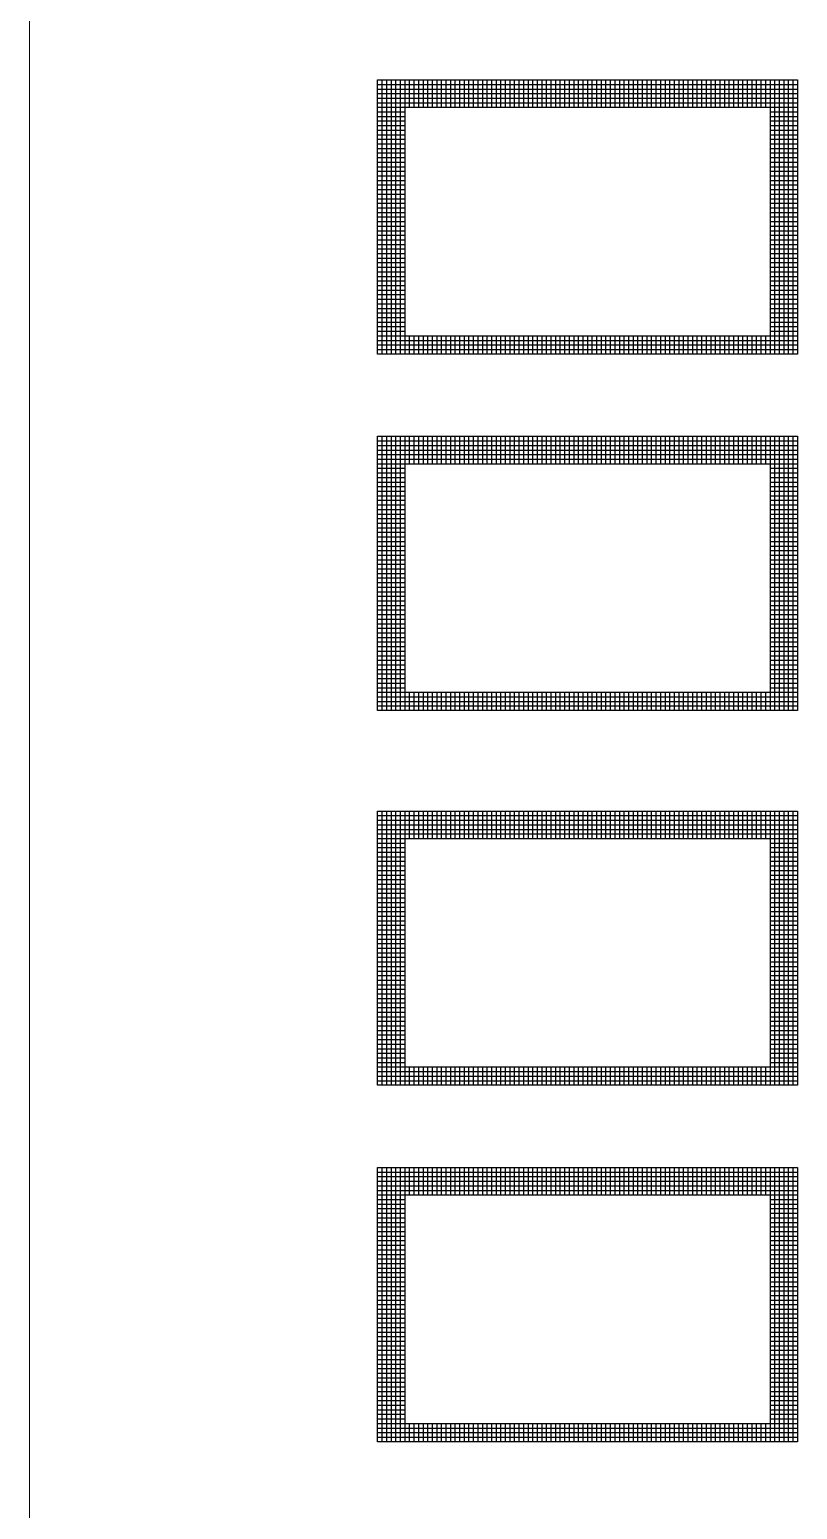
# Model space of a CAD drawing. Header units: millimetres. Extents: x 43.3 to 83.3, y 94.2 to 164.2.
# Drawn here: x 43.29 to 51.7, y 113.96 to 130.15 of the extents above; entities that cross this region are included whole.
import ezdxf

# ---------------------------------------------------------------- set-up
doc = ezdxf.new("R2010")
doc.units = ezdxf.units.MM
doc.layers.add('Adhesion Layer', color=52, linetype='Continuous')

msp = doc.modelspace()

# ---------------------------------------------------------------- linework, layer by layer
at = {"layer": 'Adhesion Layer', "linetype": 'Continuous', "lineweight": 0}
msp.add_line((43.292, 94.211), (43.292, 164.211), dxfattribs=at)
at = {"layer": 'Adhesion Layer'}
for p, q in [((47.1, 126.6), (47.1, 129.6)), ((47.1, 129.6), (51.7, 129.6)), ((47.1, 129.55), (51.7, 129.55)), ((47.15, 129.6), (47.15, 126.6)), ((47.2, 129.6), (47.2, 126.6)), ((47.25, 129.6), (47.25, 126.6)), ((47.3, 129.6), (47.3, 126.6)), ((47.35, 129.6), (47.35, 126.6)), ((47.4, 129.6), (47.4, 126.6)), ((47.45, 129.6), (47.45, 129.3)), ((47.5, 129.6), (47.5, 129.3)), ((47.55, 129.6), (47.55, 129.3)), ((47.6, 129.6), (47.6, 129.3)), ((47.65, 129.6), (47.65, 129.3)), ((47.7, 129.6), (47.7, 129.3)), ((47.75, 129.6), (47.75, 129.3)), ((47.8, 129.6), (47.8, 129.3)), ((47.85, 129.6), (47.85, 129.3)), ((47.9, 129.6), (47.9, 129.3)), ((47.95, 129.6), (47.95, 129.3)), ((48, 129.6), (48, 129.3)), ((48.05, 129.6), (48.05, 129.3)), ((48.1, 129.6), (48.1, 129.3)), ((48.15, 129.6), (48.15, 129.3)), ((48.2, 129.6), (48.2, 129.3)), ((48.25, 129.6), (48.25, 129.3)), ((48.3, 129.6), (48.3, 129.3)), ((48.35, 129.6), (48.35, 129.3)), ((48.4, 129.6), (48.4, 129.3)), ((48.45, 129.6), (48.45, 129.3)), ((48.5, 129.6), (48.5, 129.3)), ((48.55, 129.6), (48.55, 129.3)), ((48.6, 129.6), (48.6, 129.3)), ((48.65, 129.6), (48.65, 129.3)), ((48.7, 129.6), (48.7, 129.3)), ((48.75, 129.6), (48.75, 129.3)), ((48.8, 129.6), (48.8, 129.3)), ((48.85, 129.6), (48.85, 129.3)), ((48.9, 129.6), (48.9, 129.3)), ((48.95, 129.6), (48.95, 129.3)), ((49, 129.6), (49, 129.3)), ((49.05, 129.6), (49.05, 129.3)), ((49.1, 129.6), (49.1, 129.3)), ((49.15, 129.6), (49.15, 129.3)), ((49.2, 129.6), (49.2, 129.3)), ((49.25, 129.6), (49.25, 129.3)), ((49.3, 129.6), (49.3, 129.3)), ((49.35, 129.6), (49.35, 129.3)), ((49.4, 129.6), (49.4, 129.3)), ((49.45, 129.6), (49.45, 129.3)), ((49.5, 129.6), (49.5, 129.3)), ((49.55, 129.6), (49.55, 129.3)), ((49.6, 129.6), (49.6, 129.3)), ((49.65, 129.6), (49.65, 129.3)), ((49.7, 129.6), (49.7, 129.3)), ((49.75, 129.6), (49.75, 129.3)), ((49.8, 129.6), (49.8, 129.3)), ((49.85, 129.6), (49.85, 129.3)), ((49.9, 129.6), (49.9, 129.3)), ((49.95, 129.6), (49.95, 129.3)), ((50, 129.6), (50, 129.3)), ((50.05, 129.6), (50.05, 129.3)), ((50.1, 129.6), (50.1, 129.3)), ((50.15, 129.6), (50.15, 129.3)), ((50.2, 129.6), (50.2, 129.3)), ((50.25, 129.6), (50.25, 129.3)), ((50.3, 129.6), (50.3, 129.3)), ((50.35, 129.6), (50.35, 129.3)), ((50.4, 129.6), (50.4, 129.3)), ((50.45, 129.6), (50.45, 129.3)), ((50.5, 129.6), (50.5, 129.3)), ((50.55, 129.6), (50.55, 129.3)), ((50.6, 129.6), (50.6, 129.3)), ((50.65, 129.6), (50.65, 129.3)), ((50.7, 129.6), (50.7, 129.3)), ((50.75, 129.6), (50.75, 129.3)), ((50.8, 129.6), (50.8, 129.3)), ((50.85, 129.6), (50.85, 129.3)), ((50.9, 129.6), (50.9, 129.3)), ((50.95, 129.6), (50.95, 129.3)), ((51, 129.6), (51, 129.3)), ((51.05, 129.6), (51.05, 129.3)), ((51.1, 129.6), (51.1, 129.3)), ((51.15, 129.6), (51.15, 129.3)), ((51.2, 129.6), (51.2, 129.3)), ((51.25, 129.6), (51.25, 129.3)), ((51.3, 129.6), (51.3, 129.3)), ((51.35, 129.6), (51.35, 129.3)), ((51.4, 129.6), (51.4, 126.6)), ((51.45, 129.6), (51.45, 126.6)), ((51.5, 129.6), (51.5, 126.6)), ((51.55, 129.6), (51.55, 126.6)), ((51.6, 129.6), (51.6, 126.6)), ((51.65, 129.6), (51.65, 126.6)), ((51.7, 129.6), (51.7, 126.6)), ((47.1, 129.5), (51.7, 129.5)), ((47.1, 129.45), (51.7, 129.45)), ((47.1, 129.4), (51.7, 129.4)), ((47.1, 129.35), (51.7, 129.35)), ((47.1, 129.3), (51.7, 129.3)), ((47.1, 129.25), (47.4, 129.25)), ((51.4, 129.25), (51.7, 129.25)), ((47.1, 129.2), (47.4, 129.2)), ((47.1, 129.15), (47.4, 129.15)), ((47.1, 129.1), (47.4, 129.1)), ((47.1, 129.05), (47.4, 129.05)), ((51.4, 129.2), (51.7, 129.2)), ((51.4, 129.15), (51.7, 129.15)), ((51.4, 129.1), (51.7, 129.1)), ((51.4, 129.05), (51.7, 129.05)), ((47.1, 129), (47.4, 129)), ((47.1, 128.95), (47.4, 128.95)), ((47.1, 128.9), (47.4, 128.9)), ((51.4, 129), (51.7, 129)), ((51.4, 128.95), (51.7, 128.95)), ((51.4, 128.9), (51.7, 128.9)), ((47.1, 128.85), (47.4, 128.85)), ((47.1, 128.8), (47.4, 128.8)), ((47.1, 128.75), (47.4, 128.75)), ((51.4, 128.85), (51.7, 128.85)), ((51.4, 128.8), (51.7, 128.8)), ((51.4, 128.75), (51.7, 128.75)), ((47.1, 128.7), (47.4, 128.7)), ((47.1, 128.65), (47.4, 128.65)), ((47.1, 128.6), (47.4, 128.6)), ((51.4, 128.7), (51.7, 128.7)), ((51.4, 128.65), (51.7, 128.65)), ((51.4, 128.6), (51.7, 128.6)), ((47.1, 128.55), (47.4, 128.55)), ((47.1, 128.5), (47.4, 128.5)), ((47.1, 128.45), (47.4, 128.45)), ((47.1, 128.4), (47.4, 128.4)), ((51.4, 128.55), (51.7, 128.55)), ((51.4, 128.5), (51.7, 128.5)), ((51.4, 128.45), (51.7, 128.45)), ((51.4, 128.4), (51.7, 128.4)), ((47.1, 128.35), (47.4, 128.35)), ((47.1, 128.3), (47.4, 128.3)), ((47.1, 128.25), (47.4, 128.25)), ((51.4, 128.35), (51.7, 128.35)), ((51.4, 128.3), (51.7, 128.3)), ((51.4, 128.25), (51.7, 128.25)), ((47.1, 128.2), (47.4, 128.2)), ((47.1, 128.15), (47.4, 128.15)), ((47.1, 128.1), (47.4, 128.1)), ((51.4, 128.2), (51.7, 128.2)), ((51.4, 128.15), (51.7, 128.15)), ((51.4, 128.1), (51.7, 128.1)), ((47.1, 128.05), (47.4, 128.05)), ((47.1, 128), (47.4, 128)), ((47.1, 127.95), (47.4, 127.95)), ((51.4, 128.05), (51.7, 128.05)), ((51.4, 128), (51.7, 128)), ((51.4, 127.95), (51.7, 127.95)), ((47.1, 127.9), (47.4, 127.9)), ((47.1, 127.85), (47.4, 127.85)), ((47.1, 127.8), (47.4, 127.8)), ((47.1, 127.75), (47.4, 127.75)), ((51.4, 127.9), (51.7, 127.9)), ((51.4, 127.85), (51.7, 127.85)), ((51.4, 127.8), (51.7, 127.8)), ((51.4, 127.75), (51.7, 127.75)), ((47.1, 127.7), (47.4, 127.7)), ((47.1, 127.65), (47.4, 127.65)), ((47.1, 127.6), (47.4, 127.6)), ((51.4, 127.7), (51.7, 127.7)), ((51.4, 127.65), (51.7, 127.65)), ((51.4, 127.6), (51.7, 127.6)), ((47.1, 127.55), (47.4, 127.55)), ((47.1, 127.5), (47.4, 127.5)), ((47.1, 127.45), (47.4, 127.45)), ((51.4, 127.55), (51.7, 127.55)), ((51.4, 127.5), (51.7, 127.5)), ((51.4, 127.45), (51.7, 127.45)), ((47.1, 127.4), (47.4, 127.4)), ((47.1, 127.35), (47.4, 127.35)), ((47.1, 127.3), (47.4, 127.3)), ((51.4, 127.4), (51.7, 127.4)), ((51.4, 127.35), (51.7, 127.35)), ((51.4, 127.3), (51.7, 127.3)), ((47.1, 127.25), (47.4, 127.25)), ((47.1, 127.2), (47.4, 127.2)), ((47.1, 127.15), (47.4, 127.15)), ((47.1, 127.1), (47.4, 127.1)), ((51.4, 127.25), (51.7, 127.25)), ((51.4, 127.2), (51.7, 127.2)), ((51.4, 127.15), (51.7, 127.15)), ((51.4, 127.1), (51.7, 127.1)), ((47.1, 127.05), (47.4, 127.05)), ((47.1, 127), (47.4, 127)), ((47.1, 126.95), (47.4, 126.95)), ((51.4, 127.05), (51.7, 127.05)), ((51.4, 127), (51.7, 127)), ((51.4, 126.95), (51.7, 126.95)), ((47.1, 126.9), (47.4, 126.9)), ((47.1, 126.85), (47.4, 126.85)), ((47.1, 126.8), (51.7, 126.8)), ((47.45, 126.8), (47.45, 126.6)), ((47.5, 126.8), (47.5, 126.6)), ((47.55, 126.8), (47.55, 126.6)), ((47.6, 126.8), (47.6, 126.6)), ((47.65, 126.8), (47.65, 126.6)), ((47.7, 126.8), (47.7, 126.6)), ((47.75, 126.8), (47.75, 126.6)), ((47.8, 126.8), (47.8, 126.6)), ((47.85, 126.8), (47.85, 126.6)), ((47.9, 126.8), (47.9, 126.6)), ((47.95, 126.8), (47.95, 126.6)), ((48, 126.8), (48, 126.6)), ((48.05, 126.8), (48.05, 126.6)), ((48.1, 126.8), (48.1, 126.6)), ((48.15, 126.8), (48.15, 126.6)), ((48.2, 126.8), (48.2, 126.6)), ((48.25, 126.8), (48.25, 126.6)), ((48.3, 126.8), (48.3, 126.6)), ((48.35, 126.8), (48.35, 126.6)), ((48.4, 126.8), (48.4, 126.6)), ((48.45, 126.8), (48.45, 126.6)), ((48.5, 126.8), (48.5, 126.6)), ((48.55, 126.8), (48.55, 126.6)), ((48.6, 126.8), (48.6, 126.6)), ((48.65, 126.8), (48.65, 126.6)), ((48.7, 126.8), (48.7, 126.6)), ((48.75, 126.8), (48.75, 126.6)), ((48.8, 126.8), (48.8, 126.6)), ((48.85, 126.8), (48.85, 126.6)), ((48.9, 126.8), (48.9, 126.6)), ((48.95, 126.8), (48.95, 126.6)), ((49, 126.8), (49, 126.6)), ((49.05, 126.8), (49.05, 126.6)), ((49.1, 126.8), (49.1, 126.6)), ((49.15, 126.8), (49.15, 126.6)), ((49.2, 126.8), (49.2, 126.6)), ((49.25, 126.8), (49.25, 126.6)), ((49.3, 126.8), (49.3, 126.6)), ((49.35, 126.8), (49.35, 126.6)), ((49.4, 126.8), (49.4, 126.6)), ((49.45, 126.8), (49.45, 126.6)), ((49.5, 126.8), (49.5, 126.6)), ((49.55, 126.8), (49.55, 126.6)), ((49.6, 126.8), (49.6, 126.6)), ((49.65, 126.8), (49.65, 126.6)), ((49.7, 126.8), (49.7, 126.6)), ((49.75, 126.8), (49.75, 126.6)), ((49.8, 126.8), (49.8, 126.6)), ((49.85, 126.8), (49.85, 126.6)), ((49.9, 126.8), (49.9, 126.6)), ((49.95, 126.8), (49.95, 126.6)), ((50, 126.8), (50, 126.6)), ((50.05, 126.8), (50.05, 126.6)), ((50.1, 126.8), (50.1, 126.6)), ((50.15, 126.8), (50.15, 126.6)), ((50.2, 126.8), (50.2, 126.6)), ((50.25, 126.8), (50.25, 126.6)), ((50.3, 126.8), (50.3, 126.6)), ((50.35, 126.8), (50.35, 126.6)), ((50.4, 126.8), (50.4, 126.6)), ((50.45, 126.8), (50.45, 126.6)), ((50.5, 126.8), (50.5, 126.6)), ((50.55, 126.8), (50.55, 126.6)), ((50.6, 126.8), (50.6, 126.6)), ((50.65, 126.8), (50.65, 126.6)), ((50.7, 126.8), (50.7, 126.6)), ((50.75, 126.8), (50.75, 126.6)), ((50.8, 126.8), (50.8, 126.6)), ((50.85, 126.8), (50.85, 126.6)), ((50.9, 126.8), (50.9, 126.6)), ((50.95, 126.8), (50.95, 126.6)), ((51, 126.8), (51, 126.6)), ((51.05, 126.8), (51.05, 126.6)), ((51.1, 126.8), (51.1, 126.6)), ((51.15, 126.8), (51.15, 126.6)), ((51.2, 126.8), (51.2, 126.6)), ((51.25, 126.8), (51.25, 126.6)), ((51.3, 126.8), (51.3, 126.6)), ((51.35, 126.8), (51.35, 126.6)), ((51.4, 126.9), (51.7, 126.9)), ((51.4, 126.85), (51.7, 126.85)), ((47.1, 126.75), (51.7, 126.75)), ((47.1, 126.7), (51.7, 126.7)), ((47.1, 126.65), (51.7, 126.65)), ((51.7, 126.6), (47.1, 126.6)), ((47.1, 122.7), (47.1, 125.7)), ((47.1, 125.7), (51.7, 125.7)), ((47.1, 125.65), (51.7, 125.65)), ((47.15, 125.7), (47.15, 122.7)), ((47.2, 125.7), (47.2, 122.7)), ((47.25, 125.7), (47.25, 122.7)), ((47.3, 125.7), (47.3, 122.7)), ((47.35, 125.7), (47.35, 122.7)), ((47.4, 125.7), (47.4, 122.7)), ((47.45, 125.7), (47.45, 125.4)), ((47.5, 125.7), (47.5, 125.4)), ((47.55, 125.7), (47.55, 125.4)), ((47.6, 125.7), (47.6, 125.4)), ((47.65, 125.7), (47.65, 125.4)), ((47.7, 125.7), (47.7, 125.4)), ((47.75, 125.7), (47.75, 125.4)), ((47.8, 125.7), (47.8, 125.4)), ((47.85, 125.7), (47.85, 125.4)), ((47.9, 125.7), (47.9, 125.4)), ((47.95, 125.7), (47.95, 125.4)), ((48, 125.7), (48, 125.4)), ((48.05, 125.7), (48.05, 125.4)), ((48.1, 125.7), (48.1, 125.4)), ((48.15, 125.7), (48.15, 125.4)), ((48.2, 125.7), (48.2, 125.4)), ((48.25, 125.7), (48.25, 125.4)), ((48.3, 125.7), (48.3, 125.4)), ((48.35, 125.7), (48.35, 125.4)), ((48.4, 125.7), (48.4, 125.4)), ((48.45, 125.7), (48.45, 125.4)), ((48.5, 125.7), (48.5, 125.4)), ((48.55, 125.7), (48.55, 125.4)), ((48.6, 125.7), (48.6, 125.4)), ((48.65, 125.7), (48.65, 125.4)), ((48.7, 125.7), (48.7, 125.4)), ((48.75, 125.7), (48.75, 125.4)), ((48.8, 125.7), (48.8, 125.4)), ((48.85, 125.7), (48.85, 125.4)), ((48.9, 125.7), (48.9, 125.4)), ((48.95, 125.7), (48.95, 125.4)), ((49, 125.7), (49, 125.4)), ((49.05, 125.7), (49.05, 125.4)), ((49.1, 125.7), (49.1, 125.4)), ((49.15, 125.7), (49.15, 125.4)), ((49.2, 125.7), (49.2, 125.4)), ((49.25, 125.7), (49.25, 125.4)), ((49.3, 125.7), (49.3, 125.4)), ((49.35, 125.7), (49.35, 125.4)), ((49.4, 125.7), (49.4, 125.4)), ((49.45, 125.7), (49.45, 125.4)), ((49.5, 125.7), (49.5, 125.4)), ((49.55, 125.7), (49.55, 125.4)), ((49.6, 125.7), (49.6, 125.4)), ((49.65, 125.7), (49.65, 125.4)), ((49.7, 125.7), (49.7, 125.4)), ((49.75, 125.7), (49.75, 125.4)), ((49.8, 125.7), (49.8, 125.4)), ((49.85, 125.7), (49.85, 125.4)), ((49.9, 125.7), (49.9, 125.4)), ((49.95, 125.7), (49.95, 125.4)), ((50, 125.7), (50, 125.4)), ((50.05, 125.7), (50.05, 125.4)), ((50.1, 125.7), (50.1, 125.4)), ((50.15, 125.7), (50.15, 125.4)), ((50.2, 125.7), (50.2, 125.4)), ((50.25, 125.7), (50.25, 125.4)), ((50.3, 125.7), (50.3, 125.4)), ((50.35, 125.7), (50.35, 125.4)), ((50.4, 125.7), (50.4, 125.4)), ((50.45, 125.7), (50.45, 125.4)), ((50.5, 125.7), (50.5, 125.4)), ((50.55, 125.7), (50.55, 125.4)), ((50.6, 125.7), (50.6, 125.4)), ((50.65, 125.7), (50.65, 125.4)), ((50.7, 125.7), (50.7, 125.4)), ((50.75, 125.7), (50.75, 125.4)), ((50.8, 125.7), (50.8, 125.4)), ((50.85, 125.7), (50.85, 125.4)), ((50.9, 125.7), (50.9, 125.4)), ((50.95, 125.7), (50.95, 125.4)), ((51, 125.7), (51, 125.4)), ((51.05, 125.7), (51.05, 125.4)), ((51.1, 125.7), (51.1, 125.4)), ((51.15, 125.7), (51.15, 125.4)), ((51.2, 125.7), (51.2, 125.4)), ((51.25, 125.7), (51.25, 125.4)), ((51.3, 125.7), (51.3, 125.4)), ((51.35, 125.7), (51.35, 125.4)), ((51.4, 125.7), (51.4, 122.7)), ((51.45, 125.7), (51.45, 122.7)), ((51.5, 125.7), (51.5, 122.7)), ((51.55, 125.7), (51.55, 122.7)), ((51.6, 125.7), (51.6, 122.7)), ((51.65, 125.7), (51.65, 122.7)), ((51.7, 125.7), (51.7, 122.7)), ((47.1, 125.6), (51.7, 125.6)), ((47.1, 125.55), (51.7, 125.55)), ((47.1, 125.5), (51.7, 125.5)), ((47.1, 125.45), (51.7, 125.45)), ((47.1, 125.4), (51.7, 125.4)), ((47.1, 125.35), (47.4, 125.35)), ((51.4, 125.35), (51.7, 125.35)), ((47.1, 125.3), (47.4, 125.3)), ((47.1, 125.25), (47.4, 125.25)), ((47.1, 125.2), (47.4, 125.2)), ((51.4, 125.3), (51.7, 125.3)), ((51.4, 125.25), (51.7, 125.25)), ((51.4, 125.2), (51.7, 125.2)), ((47.1, 125.15), (47.4, 125.15)), ((47.1, 125.1), (47.4, 125.1)), ((47.1, 125.05), (47.4, 125.05)), ((47.1, 125), (47.4, 125)), ((51.4, 125.15), (51.7, 125.15)), ((51.4, 125.1), (51.7, 125.1)), ((51.4, 125.05), (51.7, 125.05)), ((51.4, 125), (51.7, 125)), ((47.1, 124.95), (47.4, 124.95)), ((47.1, 124.9), (47.4, 124.9)), ((47.1, 124.85), (47.4, 124.85)), ((51.4, 124.95), (51.7, 124.95)), ((51.4, 124.9), (51.7, 124.9)), ((51.4, 124.85), (51.7, 124.85)), ((47.1, 124.8), (47.4, 124.8)), ((47.1, 124.75), (47.4, 124.75)), ((47.1, 124.7), (47.4, 124.7)), ((51.4, 124.8), (51.7, 124.8)), ((51.4, 124.75), (51.7, 124.75)), ((51.4, 124.7), (51.7, 124.7)), ((47.1, 124.65), (47.4, 124.65)), ((47.1, 124.6), (47.4, 124.6)), ((47.1, 124.55), (47.4, 124.55)), ((51.4, 124.65), (51.7, 124.65)), ((51.4, 124.6), (51.7, 124.6)), ((51.4, 124.55), (51.7, 124.55)), ((47.1, 124.5), (47.4, 124.5)), ((47.1, 124.45), (47.4, 124.45)), ((47.1, 124.4), (47.4, 124.4)), ((47.1, 124.35), (47.4, 124.35)), ((51.4, 124.5), (51.7, 124.5)), ((51.4, 124.45), (51.7, 124.45)), ((51.4, 124.4), (51.7, 124.4)), ((51.4, 124.35), (51.7, 124.35)), ((47.1, 124.3), (47.4, 124.3)), ((47.1, 124.25), (47.4, 124.25)), ((47.1, 124.2), (47.4, 124.2)), ((51.4, 124.3), (51.7, 124.3)), ((51.4, 124.25), (51.7, 124.25)), ((51.4, 124.2), (51.7, 124.2)), ((47.1, 124.15), (47.4, 124.15)), ((47.1, 124.1), (47.4, 124.1)), ((47.1, 124.05), (47.4, 124.05)), ((51.4, 124.15), (51.7, 124.15)), ((51.4, 124.1), (51.7, 124.1)), ((51.4, 124.05), (51.7, 124.05)), ((47.1, 124), (47.4, 124)), ((47.1, 123.95), (47.4, 123.95)), ((47.1, 123.9), (47.4, 123.9)), ((51.4, 124), (51.7, 124)), ((51.4, 123.95), (51.7, 123.95)), ((51.4, 123.9), (51.7, 123.9)), ((47.1, 123.85), (47.4, 123.85)), ((47.1, 123.8), (47.4, 123.8)), ((47.1, 123.75), (47.4, 123.75)), ((47.1, 123.7), (47.4, 123.7)), ((51.4, 123.85), (51.7, 123.85)), ((51.4, 123.8), (51.7, 123.8)), ((51.4, 123.75), (51.7, 123.75)), ((51.4, 123.7), (51.7, 123.7)), ((47.1, 123.65), (47.4, 123.65)), ((47.1, 123.6), (47.4, 123.6)), ((47.1, 123.55), (47.4, 123.55)), ((51.4, 123.65), (51.7, 123.65)), ((51.4, 123.6), (51.7, 123.6)), ((51.4, 123.55), (51.7, 123.55)), ((47.1, 123.5), (47.4, 123.5)), ((47.1, 123.45), (47.4, 123.45)), ((47.1, 123.4), (47.4, 123.4)), ((51.4, 123.5), (51.7, 123.5)), ((51.4, 123.45), (51.7, 123.45)), ((51.4, 123.4), (51.7, 123.4)), ((47.1, 123.35), (47.4, 123.35)), ((47.1, 123.3), (47.4, 123.3)), ((47.1, 123.25), (47.4, 123.25)), ((51.4, 123.35), (51.7, 123.35)), ((51.4, 123.3), (51.7, 123.3)), ((51.4, 123.25), (51.7, 123.25)), ((47.1, 123.2), (47.4, 123.2)), ((47.1, 123.15), (47.4, 123.15)), ((47.1, 123.1), (47.4, 123.1)), ((47.1, 123.05), (47.4, 123.05)), ((51.4, 123.2), (51.7, 123.2)), ((51.4, 123.15), (51.7, 123.15)), ((51.4, 123.1), (51.7, 123.1)), ((51.4, 123.05), (51.7, 123.05)), ((47.1, 123), (47.4, 123)), ((47.1, 122.95), (47.4, 122.95)), ((47.1, 122.9), (51.7, 122.9)), ((47.45, 122.9), (47.45, 122.7)), ((47.5, 122.9), (47.5, 122.7)), ((47.55, 122.9), (47.55, 122.7)), ((47.6, 122.9), (47.6, 122.7)), ((47.65, 122.9), (47.65, 122.7)), ((47.7, 122.9), (47.7, 122.7)), ((47.75, 122.9), (47.75, 122.7)), ((47.8, 122.9), (47.8, 122.7)), ((47.85, 122.9), (47.85, 122.7)), ((47.9, 122.9), (47.9, 122.7)), ((47.95, 122.9), (47.95, 122.7)), ((48, 122.9), (48, 122.7)), ((48.05, 122.9), (48.05, 122.7)), ((48.1, 122.9), (48.1, 122.7)), ((48.15, 122.9), (48.15, 122.7)), ((48.2, 122.9), (48.2, 122.7)), ((48.25, 122.9), (48.25, 122.7)), ((48.3, 122.9), (48.3, 122.7)), ((48.35, 122.9), (48.35, 122.7)), ((48.4, 122.9), (48.4, 122.7)), ((48.45, 122.9), (48.45, 122.7)), ((48.5, 122.9), (48.5, 122.7)), ((48.55, 122.9), (48.55, 122.7)), ((48.6, 122.9), (48.6, 122.7)), ((48.65, 122.9), (48.65, 122.7)), ((48.7, 122.9), (48.7, 122.7)), ((48.75, 122.9), (48.75, 122.7)), ((48.8, 122.9), (48.8, 122.7)), ((48.85, 122.9), (48.85, 122.7)), ((48.9, 122.9), (48.9, 122.7)), ((48.95, 122.9), (48.95, 122.7)), ((49, 122.9), (49, 122.7)), ((49.05, 122.9), (49.05, 122.7)), ((49.1, 122.9), (49.1, 122.7)), ((49.15, 122.9), (49.15, 122.7)), ((49.2, 122.9), (49.2, 122.7)), ((49.25, 122.9), (49.25, 122.7)), ((49.3, 122.9), (49.3, 122.7)), ((49.35, 122.9), (49.35, 122.7)), ((49.4, 122.9), (49.4, 122.7)), ((49.45, 122.9), (49.45, 122.7)), ((49.5, 122.9), (49.5, 122.7)), ((49.55, 122.9), (49.55, 122.7)), ((49.6, 122.9), (49.6, 122.7)), ((49.65, 122.9), (49.65, 122.7)), ((49.7, 122.9), (49.7, 122.7)), ((49.75, 122.9), (49.75, 122.7)), ((49.8, 122.9), (49.8, 122.7)), ((49.85, 122.9), (49.85, 122.7)), ((49.9, 122.9), (49.9, 122.7)), ((49.95, 122.9), (49.95, 122.7)), ((50, 122.9), (50, 122.7)), ((50.05, 122.9), (50.05, 122.7)), ((50.1, 122.9), (50.1, 122.7)), ((50.15, 122.9), (50.15, 122.7)), ((50.2, 122.9), (50.2, 122.7)), ((50.25, 122.9), (50.25, 122.7)), ((50.3, 122.9), (50.3, 122.7)), ((50.35, 122.9), (50.35, 122.7)), ((50.4, 122.9), (50.4, 122.7)), ((50.45, 122.9), (50.45, 122.7)), ((50.5, 122.9), (50.5, 122.7)), ((50.55, 122.9), (50.55, 122.7)), ((50.6, 122.9), (50.6, 122.7)), ((50.65, 122.9), (50.65, 122.7)), ((50.7, 122.9), (50.7, 122.7)), ((50.75, 122.9), (50.75, 122.7)), ((50.8, 122.9), (50.8, 122.7)), ((50.85, 122.9), (50.85, 122.7)), ((50.9, 122.9), (50.9, 122.7)), ((50.95, 122.9), (50.95, 122.7)), ((51, 122.9), (51, 122.7)), ((51.05, 122.9), (51.05, 122.7)), ((51.1, 122.9), (51.1, 122.7)), ((51.15, 122.9), (51.15, 122.7)), ((51.2, 122.9), (51.2, 122.7)), ((51.25, 122.9), (51.25, 122.7)), ((51.3, 122.9), (51.3, 122.7)), ((51.35, 122.9), (51.35, 122.7)), ((51.4, 123), (51.7, 123)), ((51.4, 122.95), (51.7, 122.95)), ((47.1, 122.85), (51.7, 122.85)), ((47.1, 122.8), (51.7, 122.8)), ((47.1, 122.75), (51.7, 122.75)), ((51.7, 122.7), (47.1, 122.7)), ((47.1, 118.6), (47.1, 121.6)), ((47.1, 121.6), (51.7, 121.6)), ((47.15, 121.6), (47.15, 118.6)), ((47.2, 121.6), (47.2, 118.6)), ((47.25, 121.6), (47.25, 118.6)), ((47.3, 121.6), (47.3, 118.6)), ((47.35, 121.6), (47.35, 118.6)), ((47.4, 121.6), (47.4, 118.6)), ((47.45, 121.6), (47.45, 121.3)), ((47.5, 121.6), (47.5, 121.3)), ((47.55, 121.6), (47.55, 121.3)), ((47.6, 121.6), (47.6, 121.3)), ((47.65, 121.6), (47.65, 121.3)), ((47.7, 121.6), (47.7, 121.3)), ((47.75, 121.6), (47.75, 121.3)), ((47.8, 121.6), (47.8, 121.3)), ((47.85, 121.6), (47.85, 121.3)), ((47.9, 121.6), (47.9, 121.3)), ((47.95, 121.6), (47.95, 121.3)), ((48, 121.6), (48, 121.3)), ((48.05, 121.6), (48.05, 121.3)), ((48.1, 121.6), (48.1, 121.3)), ((48.15, 121.6), (48.15, 121.3)), ((48.2, 121.6), (48.2, 121.3)), ((48.25, 121.6), (48.25, 121.3)), ((48.3, 121.6), (48.3, 121.3)), ((48.35, 121.6), (48.35, 121.3)), ((48.4, 121.6), (48.4, 121.3)), ((48.45, 121.6), (48.45, 121.3)), ((48.5, 121.6), (48.5, 121.3)), ((48.55, 121.6), (48.55, 121.3)), ((48.6, 121.6), (48.6, 121.3)), ((48.65, 121.6), (48.65, 121.3)), ((48.7, 121.6), (48.7, 121.3)), ((48.75, 121.6), (48.75, 121.3)), ((48.8, 121.6), (48.8, 121.3)), ((48.85, 121.6), (48.85, 121.3)), ((48.9, 121.6), (48.9, 121.3)), ((48.95, 121.6), (48.95, 121.3)), ((49, 121.6), (49, 121.3)), ((49.05, 121.6), (49.05, 121.3)), ((49.1, 121.6), (49.1, 121.3)), ((49.15, 121.6), (49.15, 121.3)), ((49.2, 121.6), (49.2, 121.3)), ((49.25, 121.6), (49.25, 121.3)), ((49.3, 121.6), (49.3, 121.3)), ((49.35, 121.6), (49.35, 121.3)), ((49.4, 121.6), (49.4, 121.3)), ((49.45, 121.6), (49.45, 121.3)), ((49.5, 121.6), (49.5, 121.3)), ((49.55, 121.6), (49.55, 121.3)), ((49.6, 121.6), (49.6, 121.3)), ((49.65, 121.6), (49.65, 121.3)), ((49.7, 121.6), (49.7, 121.3)), ((49.75, 121.6), (49.75, 121.3)), ((49.8, 121.6), (49.8, 121.3)), ((49.85, 121.6), (49.85, 121.3)), ((49.9, 121.6), (49.9, 121.3)), ((49.95, 121.6), (49.95, 121.3)), ((50, 121.6), (50, 121.3)), ((50.05, 121.6), (50.05, 121.3)), ((50.1, 121.6), (50.1, 121.3)), ((50.15, 121.6), (50.15, 121.3)), ((50.2, 121.6), (50.2, 121.3)), ((50.25, 121.6), (50.25, 121.3)), ((50.3, 121.6), (50.3, 121.3)), ((50.35, 121.6), (50.35, 121.3)), ((50.4, 121.6), (50.4, 121.3)), ((50.45, 121.6), (50.45, 121.3)), ((50.5, 121.6), (50.5, 121.3)), ((50.55, 121.6), (50.55, 121.3)), ((50.6, 121.6), (50.6, 121.3)), ((50.65, 121.6), (50.65, 121.3)), ((50.7, 121.6), (50.7, 121.3)), ((50.75, 121.6), (50.75, 121.3)), ((50.8, 121.6), (50.8, 121.3)), ((50.85, 121.6), (50.85, 121.3)), ((50.9, 121.6), (50.9, 121.3)), ((50.95, 121.6), (50.95, 121.3)), ((51, 121.6), (51, 121.3)), ((51.05, 121.6), (51.05, 121.3)), ((51.1, 121.6), (51.1, 121.3)), ((51.15, 121.6), (51.15, 121.3)), ((51.2, 121.6), (51.2, 121.3)), ((51.25, 121.6), (51.25, 121.3)), ((51.3, 121.6), (51.3, 121.3)), ((51.35, 121.6), (51.35, 121.3)), ((51.4, 121.6), (51.4, 118.6)), ((51.45, 121.6), (51.45, 118.6)), ((51.5, 121.6), (51.5, 118.6)), ((51.55, 121.6), (51.55, 118.6)), ((51.6, 121.6), (51.6, 118.6)), ((51.65, 121.6), (51.65, 118.6)), ((51.7, 121.6), (51.7, 118.6)), ((47.1, 121.55), (51.7, 121.55)), ((47.1, 121.5), (51.7, 121.5)), ((47.1, 121.45), (51.7, 121.45)), ((47.1, 121.4), (51.7, 121.4)), ((47.1, 121.35), (51.7, 121.35)), ((47.1, 121.3), (51.7, 121.3)), ((47.1, 121.25), (47.4, 121.25)), ((47.1, 121.2), (47.4, 121.2)), ((47.1, 121.15), (47.4, 121.15)), ((51.4, 121.25), (51.7, 121.25)), ((51.4, 121.2), (51.7, 121.2)), ((51.4, 121.15), (51.7, 121.15)), ((47.1, 121.1), (47.4, 121.1)), ((47.1, 121.05), (47.4, 121.05)), ((47.1, 121), (47.4, 121)), ((47.1, 120.95), (47.4, 120.95)), ((51.4, 121.1), (51.7, 121.1)), ((51.4, 121.05), (51.7, 121.05)), ((51.4, 121), (51.7, 121)), ((51.4, 120.95), (51.7, 120.95)), ((47.1, 120.9), (47.4, 120.9)), ((47.1, 120.85), (47.4, 120.85)), ((47.1, 120.8), (47.4, 120.8)), ((51.4, 120.9), (51.7, 120.9)), ((51.4, 120.85), (51.7, 120.85)), ((51.4, 120.8), (51.7, 120.8)), ((47.1, 120.75), (47.4, 120.75)), ((47.1, 120.7), (47.4, 120.7)), ((47.1, 120.65), (47.4, 120.65)), ((51.4, 120.75), (51.7, 120.75)), ((51.4, 120.7), (51.7, 120.7)), ((51.4, 120.65), (51.7, 120.65)), ((47.1, 120.6), (47.4, 120.6)), ((47.1, 120.55), (47.4, 120.55)), ((47.1, 120.5), (47.4, 120.5)), ((51.4, 120.6), (51.7, 120.6)), ((51.4, 120.55), (51.7, 120.55)), ((51.4, 120.5), (51.7, 120.5)), ((47.1, 120.45), (47.4, 120.45)), ((47.1, 120.4), (47.4, 120.4)), ((47.1, 120.35), (47.4, 120.35)), ((47.1, 120.3), (47.4, 120.3)), ((51.4, 120.45), (51.7, 120.45)), ((51.4, 120.4), (51.7, 120.4)), ((51.4, 120.35), (51.7, 120.35)), ((51.4, 120.3), (51.7, 120.3)), ((47.1, 120.25), (47.4, 120.25)), ((47.1, 120.2), (47.4, 120.2)), ((47.1, 120.15), (47.4, 120.15)), ((51.4, 120.25), (51.7, 120.25)), ((51.4, 120.2), (51.7, 120.2)), ((51.4, 120.15), (51.7, 120.15)), ((47.1, 120.1), (47.4, 120.1)), ((47.1, 120.05), (47.4, 120.05)), ((47.1, 120), (47.4, 120)), ((51.4, 120.1), (51.7, 120.1)), ((51.4, 120.05), (51.7, 120.05)), ((51.4, 120), (51.7, 120)), ((47.1, 119.95), (47.4, 119.95)), ((47.1, 119.9), (47.4, 119.9)), ((47.1, 119.85), (47.4, 119.85)), ((51.4, 119.95), (51.7, 119.95)), ((51.4, 119.9), (51.7, 119.9)), ((51.4, 119.85), (51.7, 119.85)), ((47.1, 119.8), (47.4, 119.8)), ((47.1, 119.75), (47.4, 119.75)), ((47.1, 119.7), (47.4, 119.7)), ((47.1, 119.65), (47.4, 119.65)), ((51.4, 119.8), (51.7, 119.8)), ((51.4, 119.75), (51.7, 119.75)), ((51.4, 119.7), (51.7, 119.7)), ((51.4, 119.65), (51.7, 119.65)), ((47.1, 119.6), (47.4, 119.6)), ((47.1, 119.55), (47.4, 119.55)), ((47.1, 119.5), (47.4, 119.5)), ((51.4, 119.6), (51.7, 119.6)), ((51.4, 119.55), (51.7, 119.55)), ((51.4, 119.5), (51.7, 119.5)), ((47.1, 119.45), (47.4, 119.45)), ((47.1, 119.4), (47.4, 119.4)), ((47.1, 119.35), (47.4, 119.35)), ((51.4, 119.45), (51.7, 119.45)), ((51.4, 119.4), (51.7, 119.4)), ((51.4, 119.35), (51.7, 119.35)), ((47.1, 119.3), (47.4, 119.3)), ((47.1, 119.25), (47.4, 119.25)), ((47.1, 119.2), (47.4, 119.2)), ((51.4, 119.3), (51.7, 119.3)), ((51.4, 119.25), (51.7, 119.25)), ((51.4, 119.2), (51.7, 119.2)), ((47.1, 119.15), (47.4, 119.15)), ((47.1, 119.1), (47.4, 119.1)), ((47.1, 119.05), (47.4, 119.05)), ((51.4, 119.15), (51.7, 119.15)), ((51.4, 119.1), (51.7, 119.1)), ((51.4, 119.05), (51.7, 119.05)), ((47.1, 119), (47.4, 119)), ((47.1, 118.95), (47.4, 118.95)), ((47.1, 118.9), (47.4, 118.9)), ((47.1, 118.85), (47.4, 118.85)), ((51.4, 119), (51.7, 119)), ((51.4, 118.95), (51.7, 118.95)), ((51.4, 118.9), (51.7, 118.9)), ((51.4, 118.85), (51.7, 118.85)), ((47.1, 118.8), (51.7, 118.8)), ((47.1, 118.75), (51.7, 118.75)), ((47.1, 118.7), (51.7, 118.7)), ((47.45, 118.8), (47.45, 118.6)), ((47.5, 118.8), (47.5, 118.6)), ((47.55, 118.8), (47.55, 118.6)), ((47.6, 118.8), (47.6, 118.6)), ((47.65, 118.8), (47.65, 118.6)), ((47.7, 118.8), (47.7, 118.6)), ((47.75, 118.8), (47.75, 118.6)), ((47.8, 118.8), (47.8, 118.6)), ((47.85, 118.8), (47.85, 118.6)), ((47.9, 118.8), (47.9, 118.6)), ((47.95, 118.8), (47.95, 118.6)), ((48, 118.8), (48, 118.6)), ((48.05, 118.8), (48.05, 118.6)), ((48.1, 118.8), (48.1, 118.6)), ((48.15, 118.8), (48.15, 118.6)), ((48.2, 118.8), (48.2, 118.6)), ((48.25, 118.8), (48.25, 118.6)), ((48.3, 118.8), (48.3, 118.6)), ((48.35, 118.8), (48.35, 118.6)), ((48.4, 118.8), (48.4, 118.6)), ((48.45, 118.8), (48.45, 118.6)), ((48.5, 118.8), (48.5, 118.6)), ((48.55, 118.8), (48.55, 118.6)), ((48.6, 118.8), (48.6, 118.6)), ((48.65, 118.8), (48.65, 118.6)), ((48.7, 118.8), (48.7, 118.6)), ((48.75, 118.8), (48.75, 118.6)), ((48.8, 118.8), (48.8, 118.6)), ((48.85, 118.8), (48.85, 118.6)), ((48.9, 118.8), (48.9, 118.6)), ((48.95, 118.8), (48.95, 118.6)), ((49, 118.8), (49, 118.6)), ((49.05, 118.8), (49.05, 118.6)), ((49.1, 118.8), (49.1, 118.6)), ((49.15, 118.8), (49.15, 118.6)), ((49.2, 118.8), (49.2, 118.6)), ((49.25, 118.8), (49.25, 118.6)), ((49.3, 118.8), (49.3, 118.6)), ((49.35, 118.8), (49.35, 118.6)), ((49.4, 118.8), (49.4, 118.6)), ((49.45, 118.8), (49.45, 118.6)), ((49.5, 118.8), (49.5, 118.6)), ((49.55, 118.8), (49.55, 118.6)), ((49.6, 118.8), (49.6, 118.6)), ((49.65, 118.8), (49.65, 118.6)), ((49.7, 118.8), (49.7, 118.6)), ((49.75, 118.8), (49.75, 118.6)), ((49.8, 118.8), (49.8, 118.6)), ((49.85, 118.8), (49.85, 118.6)), ((49.9, 118.8), (49.9, 118.6)), ((49.95, 118.8), (49.95, 118.6)), ((50, 118.8), (50, 118.6)), ((50.05, 118.8), (50.05, 118.6)), ((50.1, 118.8), (50.1, 118.6)), ((50.15, 118.8), (50.15, 118.6)), ((50.2, 118.8), (50.2, 118.6)), ((50.25, 118.8), (50.25, 118.6)), ((50.3, 118.8), (50.3, 118.6)), ((50.35, 118.8), (50.35, 118.6)), ((50.4, 118.8), (50.4, 118.6)), ((50.45, 118.8), (50.45, 118.6)), ((50.5, 118.8), (50.5, 118.6)), ((50.55, 118.8), (50.55, 118.6)), ((50.6, 118.8), (50.6, 118.6)), ((50.65, 118.8), (50.65, 118.6)), ((50.7, 118.8), (50.7, 118.6)), ((50.75, 118.8), (50.75, 118.6)), ((50.8, 118.8), (50.8, 118.6)), ((50.85, 118.8), (50.85, 118.6)), ((50.9, 118.8), (50.9, 118.6)), ((50.95, 118.8), (50.95, 118.6)), ((51, 118.8), (51, 118.6)), ((51.05, 118.8), (51.05, 118.6)), ((51.1, 118.8), (51.1, 118.6)), ((51.15, 118.8), (51.15, 118.6)), ((51.2, 118.8), (51.2, 118.6)), ((51.25, 118.8), (51.25, 118.6)), ((51.3, 118.8), (51.3, 118.6)), ((51.35, 118.8), (51.35, 118.6)), ((47.1, 118.65), (51.7, 118.65)), ((51.7, 118.6), (47.1, 118.6)), ((47.1, 114.7), (47.1, 117.7)), ((47.1, 117.7), (51.7, 117.7)), ((47.1, 117.65), (51.7, 117.65)), ((47.1, 117.6), (51.7, 117.6)), ((47.1, 117.55), (51.7, 117.55)), ((47.15, 117.7), (47.15, 114.7)), ((47.2, 117.7), (47.2, 114.7)), ((47.25, 117.7), (47.25, 114.7)), ((47.3, 117.7), (47.3, 114.7)), ((47.35, 117.7), (47.35, 114.7)), ((47.4, 117.7), (47.4, 114.7)), ((47.45, 117.7), (47.45, 117.4)), ((47.5, 117.7), (47.5, 117.4)), ((47.55, 117.7), (47.55, 117.4)), ((47.6, 117.7), (47.6, 117.4)), ((47.65, 117.7), (47.65, 117.4)), ((47.7, 117.7), (47.7, 117.4)), ((47.75, 117.7), (47.75, 117.4)), ((47.8, 117.7), (47.8, 117.4)), ((47.85, 117.7), (47.85, 117.4)), ((47.9, 117.7), (47.9, 117.4)), ((47.95, 117.7), (47.95, 117.4)), ((48, 117.7), (48, 117.4)), ((48.05, 117.7), (48.05, 117.4)), ((48.1, 117.7), (48.1, 117.4)), ((48.15, 117.7), (48.15, 117.4)), ((48.2, 117.7), (48.2, 117.4)), ((48.25, 117.7), (48.25, 117.4)), ((48.3, 117.7), (48.3, 117.4)), ((48.35, 117.7), (48.35, 117.4)), ((48.4, 117.7), (48.4, 117.4)), ((48.45, 117.7), (48.45, 117.4)), ((48.5, 117.7), (48.5, 117.4)), ((48.55, 117.7), (48.55, 117.4)), ((48.6, 117.7), (48.6, 117.4)), ((48.65, 117.7), (48.65, 117.4)), ((48.7, 117.7), (48.7, 117.4)), ((48.75, 117.7), (48.75, 117.4)), ((48.8, 117.7), (48.8, 117.4)), ((48.85, 117.7), (48.85, 117.4)), ((48.9, 117.7), (48.9, 117.4)), ((48.95, 117.7), (48.95, 117.4)), ((49, 117.7), (49, 117.4)), ((49.05, 117.7), (49.05, 117.4)), ((49.1, 117.7), (49.1, 117.4)), ((49.15, 117.7), (49.15, 117.4)), ((49.2, 117.7), (49.2, 117.4)), ((49.25, 117.7), (49.25, 117.4)), ((49.3, 117.7), (49.3, 117.4)), ((49.35, 117.7), (49.35, 117.4)), ((49.4, 117.7), (49.4, 117.4)), ((49.45, 117.7), (49.45, 117.4)), ((49.5, 117.7), (49.5, 117.4)), ((49.55, 117.7), (49.55, 117.4)), ((49.6, 117.7), (49.6, 117.4)), ((49.65, 117.7), (49.65, 117.4)), ((49.7, 117.7), (49.7, 117.4)), ((49.75, 117.7), (49.75, 117.4)), ((49.8, 117.7), (49.8, 117.4)), ((49.85, 117.7), (49.85, 117.4)), ((49.9, 117.7), (49.9, 117.4)), ((49.95, 117.7), (49.95, 117.4)), ((50, 117.7), (50, 117.4)), ((50.05, 117.7), (50.05, 117.4)), ((50.1, 117.7), (50.1, 117.4)), ((50.15, 117.7), (50.15, 117.4)), ((50.2, 117.7), (50.2, 117.4)), ((50.25, 117.7), (50.25, 117.4)), ((50.3, 117.7), (50.3, 117.4)), ((50.35, 117.7), (50.35, 117.4)), ((50.4, 117.7), (50.4, 117.4)), ((50.45, 117.7), (50.45, 117.4)), ((50.5, 117.7), (50.5, 117.4)), ((50.55, 117.7), (50.55, 117.4)), ((50.6, 117.7), (50.6, 117.4)), ((50.65, 117.7), (50.65, 117.4)), ((50.7, 117.7), (50.7, 117.4)), ((50.75, 117.7), (50.75, 117.4)), ((50.8, 117.7), (50.8, 117.4)), ((50.85, 117.7), (50.85, 117.4)), ((50.9, 117.7), (50.9, 117.4)), ((50.95, 117.7), (50.95, 117.4)), ((51, 117.7), (51, 117.4)), ((51.05, 117.7), (51.05, 117.4)), ((51.1, 117.7), (51.1, 117.4)), ((51.15, 117.7), (51.15, 117.4)), ((51.2, 117.7), (51.2, 117.4)), ((51.25, 117.7), (51.25, 117.4)), ((51.3, 117.7), (51.3, 117.4)), ((51.35, 117.7), (51.35, 117.4)), ((51.4, 117.7), (51.4, 114.7)), ((51.45, 117.7), (51.45, 114.7)), ((51.5, 117.7), (51.5, 114.7)), ((51.55, 117.7), (51.55, 114.7)), ((51.6, 117.7), (51.6, 114.7)), ((51.65, 117.7), (51.65, 114.7)), ((51.7, 117.7), (51.7, 114.7)), ((47.1, 117.5), (51.7, 117.5)), ((47.1, 117.45), (51.7, 117.45)), ((47.1, 117.4), (51.7, 117.4)), ((47.1, 117.35), (47.4, 117.35)), ((47.1, 117.3), (47.4, 117.3)), ((47.1, 117.25), (47.4, 117.25)), ((51.4, 117.35), (51.7, 117.35)), ((51.4, 117.3), (51.7, 117.3)), ((51.4, 117.25), (51.7, 117.25)), ((47.1, 117.2), (47.4, 117.2)), ((47.1, 117.15), (47.4, 117.15)), ((47.1, 117.1), (47.4, 117.1)), ((51.4, 117.2), (51.7, 117.2)), ((51.4, 117.15), (51.7, 117.15)), ((51.4, 117.1), (51.7, 117.1)), ((47.1, 117.05), (47.4, 117.05)), ((47.1, 117), (47.4, 117)), ((47.1, 116.95), (47.4, 116.95)), ((47.1, 116.9), (47.4, 116.9)), ((51.4, 117.05), (51.7, 117.05)), ((51.4, 117), (51.7, 117)), ((51.4, 116.95), (51.7, 116.95)), ((51.4, 116.9), (51.7, 116.9)), ((47.1, 116.85), (47.4, 116.85)), ((47.1, 116.8), (47.4, 116.8)), ((47.1, 116.75), (47.4, 116.75)), ((51.4, 116.85), (51.7, 116.85)), ((51.4, 116.8), (51.7, 116.8)), ((51.4, 116.75), (51.7, 116.75)), ((47.1, 116.7), (47.4, 116.7)), ((47.1, 116.65), (47.4, 116.65)), ((47.1, 116.6), (47.4, 116.6)), ((51.4, 116.7), (51.7, 116.7)), ((51.4, 116.65), (51.7, 116.65)), ((51.4, 116.6), (51.7, 116.6)), ((47.1, 116.55), (47.4, 116.55)), ((47.1, 116.5), (47.4, 116.5)), ((47.1, 116.45), (47.4, 116.45)), ((51.4, 116.55), (51.7, 116.55)), ((51.4, 116.5), (51.7, 116.5)), ((51.4, 116.45), (51.7, 116.45)), ((47.1, 116.4), (47.4, 116.4)), ((47.1, 116.35), (47.4, 116.35)), ((47.1, 116.3), (47.4, 116.3)), ((47.1, 116.25), (47.4, 116.25)), ((51.4, 116.4), (51.7, 116.4)), ((51.4, 116.35), (51.7, 116.35)), ((51.4, 116.3), (51.7, 116.3)), ((51.4, 116.25), (51.7, 116.25)), ((47.1, 116.2), (47.4, 116.2)), ((47.1, 116.15), (47.4, 116.15)), ((47.1, 116.1), (47.4, 116.1)), ((51.4, 116.2), (51.7, 116.2)), ((51.4, 116.15), (51.7, 116.15)), ((51.4, 116.1), (51.7, 116.1)), ((47.1, 116.05), (47.4, 116.05)), ((47.1, 116), (47.4, 116)), ((47.1, 115.95), (47.4, 115.95)), ((51.4, 116.05), (51.7, 116.05)), ((51.4, 116), (51.7, 116)), ((51.4, 115.95), (51.7, 115.95)), ((47.1, 115.9), (47.4, 115.9)), ((47.1, 115.85), (47.4, 115.85)), ((47.1, 115.8), (47.4, 115.8)), ((51.4, 115.9), (51.7, 115.9)), ((51.4, 115.85), (51.7, 115.85)), ((51.4, 115.8), (51.7, 115.8)), ((47.1, 115.75), (47.4, 115.75)), ((47.1, 115.7), (47.4, 115.7)), ((47.1, 115.65), (47.4, 115.65)), ((51.4, 115.75), (51.7, 115.75)), ((51.4, 115.7), (51.7, 115.7)), ((51.4, 115.65), (51.7, 115.65)), ((47.1, 115.6), (47.4, 115.6)), ((47.1, 115.55), (47.4, 115.55)), ((47.1, 115.5), (47.4, 115.5)), ((47.1, 115.45), (47.4, 115.45)), ((51.4, 115.6), (51.7, 115.6)), ((51.4, 115.55), (51.7, 115.55)), ((51.4, 115.5), (51.7, 115.5)), ((51.4, 115.45), (51.7, 115.45)), ((47.1, 115.4), (47.4, 115.4)), ((47.1, 115.35), (47.4, 115.35)), ((47.1, 115.3), (47.4, 115.3)), ((51.4, 115.4), (51.7, 115.4)), ((51.4, 115.35), (51.7, 115.35)), ((51.4, 115.3), (51.7, 115.3)), ((47.1, 115.25), (47.4, 115.25)), ((47.1, 115.2), (47.4, 115.2)), ((47.1, 115.15), (47.4, 115.15)), ((51.4, 115.25), (51.7, 115.25)), ((51.4, 115.2), (51.7, 115.2)), ((51.4, 115.15), (51.7, 115.15)), ((47.1, 115.1), (47.4, 115.1)), ((47.1, 115.05), (47.4, 115.05)), ((47.1, 115), (47.4, 115)), ((51.4, 115.1), (51.7, 115.1)), ((51.4, 115.05), (51.7, 115.05)), ((51.4, 115), (51.7, 115)), ((47.1, 114.95), (47.4, 114.95)), ((47.1, 114.9), (51.7, 114.9)), ((47.1, 114.85), (51.7, 114.85)), ((47.1, 114.8), (51.7, 114.8)), ((47.45, 114.9), (47.45, 114.7)), ((47.5, 114.9), (47.5, 114.7)), ((47.55, 114.9), (47.55, 114.7)), ((47.6, 114.9), (47.6, 114.7)), ((47.65, 114.9), (47.65, 114.7)), ((47.7, 114.9), (47.7, 114.7)), ((47.75, 114.9), (47.75, 114.7)), ((47.8, 114.9), (47.8, 114.7)), ((47.85, 114.9), (47.85, 114.7)), ((47.9, 114.9), (47.9, 114.7)), ((47.95, 114.9), (47.95, 114.7)), ((48, 114.9), (48, 114.7)), ((48.05, 114.9), (48.05, 114.7)), ((48.1, 114.9), (48.1, 114.7)), ((48.15, 114.9), (48.15, 114.7)), ((48.2, 114.9), (48.2, 114.7)), ((48.25, 114.9), (48.25, 114.7)), ((48.3, 114.9), (48.3, 114.7)), ((48.35, 114.9), (48.35, 114.7)), ((48.4, 114.9), (48.4, 114.7)), ((48.45, 114.9), (48.45, 114.7)), ((48.5, 114.9), (48.5, 114.7)), ((48.55, 114.9), (48.55, 114.7)), ((48.6, 114.9), (48.6, 114.7)), ((48.65, 114.9), (48.65, 114.7)), ((48.7, 114.9), (48.7, 114.7)), ((48.75, 114.9), (48.75, 114.7)), ((48.8, 114.9), (48.8, 114.7)), ((48.85, 114.9), (48.85, 114.7)), ((48.9, 114.9), (48.9, 114.7)), ((48.95, 114.9), (48.95, 114.7)), ((49, 114.9), (49, 114.7)), ((49.05, 114.9), (49.05, 114.7)), ((49.1, 114.9), (49.1, 114.7)), ((49.15, 114.9), (49.15, 114.7)), ((49.2, 114.9), (49.2, 114.7)), ((49.25, 114.9), (49.25, 114.7)), ((49.3, 114.9), (49.3, 114.7)), ((49.35, 114.9), (49.35, 114.7)), ((49.4, 114.9), (49.4, 114.7)), ((49.45, 114.9), (49.45, 114.7)), ((49.5, 114.9), (49.5, 114.7)), ((49.55, 114.9), (49.55, 114.7)), ((49.6, 114.9), (49.6, 114.7)), ((49.65, 114.9), (49.65, 114.7)), ((49.7, 114.9), (49.7, 114.7)), ((49.75, 114.9), (49.75, 114.7)), ((49.8, 114.9), (49.8, 114.7)), ((49.85, 114.9), (49.85, 114.7)), ((49.9, 114.9), (49.9, 114.7)), ((49.95, 114.9), (49.95, 114.7)), ((50, 114.9), (50, 114.7)), ((50.05, 114.9), (50.05, 114.7)), ((50.1, 114.9), (50.1, 114.7)), ((50.15, 114.9), (50.15, 114.7)), ((50.2, 114.9), (50.2, 114.7)), ((50.25, 114.9), (50.25, 114.7)), ((50.3, 114.9), (50.3, 114.7)), ((50.35, 114.9), (50.35, 114.7)), ((50.4, 114.9), (50.4, 114.7)), ((50.45, 114.9), (50.45, 114.7)), ((50.5, 114.9), (50.5, 114.7)), ((50.55, 114.9), (50.55, 114.7)), ((50.6, 114.9), (50.6, 114.7)), ((50.65, 114.9), (50.65, 114.7)), ((50.7, 114.9), (50.7, 114.7)), ((50.75, 114.9), (50.75, 114.7)), ((50.8, 114.9), (50.8, 114.7)), ((50.85, 114.9), (50.85, 114.7)), ((50.9, 114.9), (50.9, 114.7)), ((50.95, 114.9), (50.95, 114.7)), ((51, 114.9), (51, 114.7)), ((51.05, 114.9), (51.05, 114.7)), ((51.1, 114.9), (51.1, 114.7)), ((51.15, 114.9), (51.15, 114.7)), ((51.2, 114.9), (51.2, 114.7)), ((51.25, 114.9), (51.25, 114.7)), ((51.3, 114.9), (51.3, 114.7)), ((51.35, 114.9), (51.35, 114.7)), ((51.4, 114.95), (51.7, 114.95)), ((47.1, 114.75), (51.7, 114.75)), ((51.7, 114.7), (47.1, 114.7))]:
    msp.add_line(p, q, dxfattribs=at)

doc.saveas('drawing.dxf')
